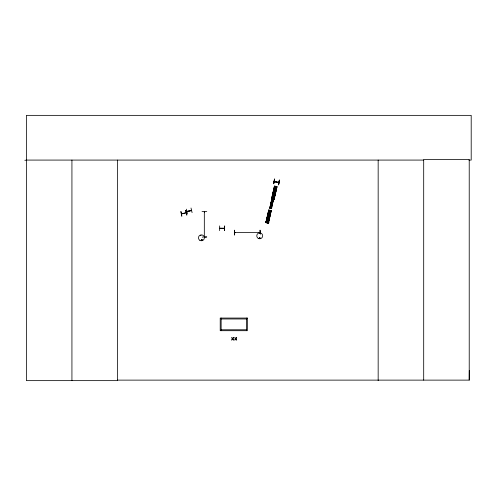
<?xml version="1.0" encoding="UTF-8"?>
<svg xmlns="http://www.w3.org/2000/svg" width="496" height="496" viewBox="0 0 496 496"><rect width="100%" height="100%" fill="white"/><g stroke="black" fill="none" stroke-linecap="round" stroke-linejoin="round"><path stroke-width="0.37" stroke-dasharray="2.48 1.86" d="M260.344 234.961L260.065 232.68M203.558 236.976L202.033 237.02L203.391 237.243"/><path stroke-width="0.74" d="M468.881 160.078L471.2 160.078L471.2 115.357L26.4 115.357L26.4 380.643L117.527 380.643L117.465 380.122L469.222 380.122L469.29 370.531M267.406 222.282L267.108 222.171L267.338 222.778M204.488 236.97L204.482 236.443M259.47 233.356L259.954 233.225L259.52 233.473M200.576 235.42L201.066 235.302L200.713 235.631M201.5 239.841C202.374 241.664 202.424 238.316 201.525 240.076M204.315 236.443L204.507 236.871M274.734 181.821L274.697 181.474M274.48 179.087L273.711 183.768L274.455 179.081M273.649 183.756L274.648 179.124M278.82 182.584L274.232 181.375M279.347 180.141L278.603 184.828L279.36 180.141M278.411 184.785L279.409 180.153M278.585 184.822L279.583 180.191M268.696 210.099L265.8 222.611L268.472 223.206L271.256 210.67M268.801 210.124L265.961 222.642L268.82 210.13M266.166 222.692L268.95 210.155M266.253 222.71L269.105 210.192M271.727 198.654L274.567 186.136L271.771 198.667M266.309 222.723L269.148 210.205M266.451 222.76L269.272 210.23M269.762 208.029L271.628 199.671L273.401 200.068M271.932 198.704L274.759 186.18M268.392 214.681L269.229 210.998M269.861 208.047L271.74 199.696M272.186 197.985L274.871 186.205L272.242 197.997M268.441 214.687L269.285 211.011M269.929 208.066L271.858 199.721M270.029 208.091L271.957 199.745M272.199 198.76L275.063 186.248M266.786 222.822L267.493 222.983M270.128 208.109L272.056 199.764M272.657 197.321L275.162 186.273M270.258 208.14L272.124 199.783M272.713 197.334L275.212 186.279M270.382 208.159L270.853 208.264M272.552 198.834L273.259 198.995M267.84 222.289L270.332 211.234M270.965 208.295L272.868 199.944M267.89 222.295L270.394 211.246M271.083 208.32L272.967 199.969M267.821 223.057L270.704 210.546M271.169 208.339L273.104 200M268.138 222.351L270.81 210.571M271.269 208.363L273.197 200.018M273.432 199.032L274.945 192.405L273.488 199.045M275.268 190.929L276.105 187.246M268.014 223.101L270.866 210.583M271.399 208.394L273.277 200.037M275.323 190.941L275.993 187.996M268.113 223.119L270.965 210.602M273.364 200.055L271.51 208.413L269.725 208.016M273.612 199.07L276.427 186.546M268.268 223.157L271.132 210.645M273.736 199.101L275.243 192.473M275.578 190.997L276.241 188.052M268.317 223.169L271.157 210.645M273.792 199.113L276.625 186.589M273.891 199.138L276.718 186.614M274.189 199.2L277.084 186.694L274.412 186.099L271.579 198.623L274.245 199.212M191.499 210.254L186.905 211.37L187.494 211.47M181.499 213.795L186.05 212.648M187.451 211.426L186.955 211.575M187.042 211.556L191.431 210.248M204.321 211.587L204.321 236.97M235.209 232.674L234.682 232.68M219.672 228.179L224.415 228.179M259.972 238.173C258.608 238.533 260.499 237.088 259.799 238.309M202.182 240.12C200.706 240.287 202.92 239.177 201.928 240.256M234.682 232.512L260.053 232.488L259.563 232.481M234.732 232.512L235.16 232.717M235.147 232.692L234.782 232.705M204.488 236.921L204.321 236.493L204.321 236.921M274.282 181.381L278.808 182.342M259.842 238.477C260.877 236.964 258.342 238.148 259.724 238.458M273.197 198.313L272.8 198.716M186.347 209.176L187.426 213.795M192.088 212.635L191.01 208.016M180.966 211.569L181.821 216.237L180.897 211.581M185.572 210.453L186.75 215.047M186.161 212.889L181.641 213.956M202.033 211.569L206.77 211.507M204.513 211.687L204.321 212.114L204.507 211.6M234.403 230.225L234.459 234.968M260.047 230.225L260.332 233.61M259.588 232.68L260.016 232.68M204.067 237.007L206.776 236.958L204.067 237.237M24.8 160.264L26.4 160.258M26.4 160.078L423.696 160.078M219.672 225.891L219.641 230.628M224.415 228.396L219.672 228.34M224.415 230.628L224.676 225.891L224.477 230.628M221.142 318.978L246.419 318.978M221.142 329.778L246.419 329.778M274.3 187.414L276.613 187.934M274.108 188.257L276.421 188.784M273.817 189.528L276.129 190.055M273.563 190.656L275.875 191.183M273.271 191.927L275.584 192.454M272.037 197.377L274.35 197.904M271.572 197.656L274.654 198.357M271.548 197.755L274.629 198.456M272.874 198.183L273.24 198.264M271.548 200.545L273.085 200.892M271.417 201.109L272.961 201.457M271.225 201.953L272.769 202.306M271.052 202.709L272.595 203.056M270.859 203.558L272.403 203.906M270.035 207.192L271.579 207.539M269.725 207.371L271.783 207.836M269.712 207.433L271.771 207.905M268.64 210.087L271.318 210.682M268.534 211.401L270.841 211.922M268.342 212.251L270.649 212.772M268.051 213.516L270.363 214.043M267.79 214.644L270.103 215.171M267.505 215.915L269.818 216.442M266.271 221.371L268.584 221.892M265.8 221.65L268.888 222.344M265.782 221.743L268.863 222.444M267.102 222.189L267.468 222.27M191.654 210.651L187.135 211.811M185.808 210.397L186.918 215.004M260.084 230.225L260.102 232.934M234.602 230.225L234.633 234.968M469.222 380.122L469.222 159.563L423.696 159.563L423.696 380.122M378.163 160.078L378.163 380.643M246.419 318.06L246.419 330.696M221.142 318.06L221.142 330.696M117.459 160.078L117.527 380.643M71.932 160.078L71.932 380.643M268.293 215.425C269.012 217.415 269.799 213.95 268.293 215.425M271.386 203.23C271.864 204.55 272.391 202.244 271.386 203.23M274.059 191.437C274.784 193.421 275.565 189.962 274.059 191.437M274.207 181.66L278.758 182.683L274.207 181.66M268.063 216.151L266.724 222.047L268.107 216.163M276.88 186.651L274.04 199.169L276.923 186.657M233.269 337.609L232.661 338.594L231.682 337.609L232.457 338.861L231.663 340.113L232.643 339.109L233.635 340.113L232.847 338.842L233.628 337.609L233.269 337.609M236.344 337.609L235.736 338.594L234.757 337.609L235.532 338.861L234.738 340.113L235.718 339.109L236.71 340.113L235.922 338.842L236.71 337.609L236.344 337.609M247.343 318.06L220.218 318.06L220.218 330.696L247.343 330.696L247.343 318.06M258.249 238.378A2.957 2.957 0 0 0 262.682 235.817A2.957 2.957 0 0 0 258.249 233.256A2.957 2.957 0 0 0 258.249 238.378M199.876 240.349A2.964 2.964 0 0 0 204.377 237.894A2.964 2.964 0 0 0 200 235.222A2.964 2.964 0 0 0 199.876 240.349"/></g></svg>
